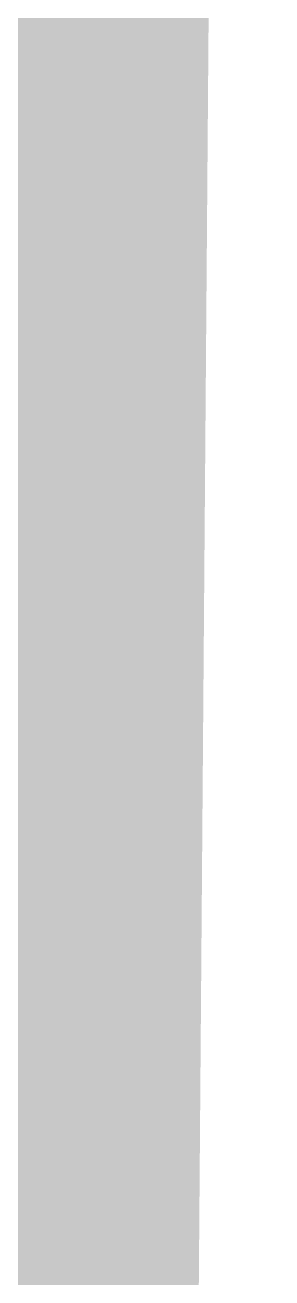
# Model space of a CAD drawing. Header units: metres. Extents: x 326467 to 340077, y 1811030 to 1824953.
# Drawn here: x 329124.089 to 329124.702, y 1812528.651 to 1812531.772 of the extents above; entities that cross this region are included whole.
import ezdxf

# ---------------------------------------------------------------- set-up
doc = ezdxf.new("R2010")
doc.units = ezdxf.units.M
doc.header["$MEASUREMENT"] = 0
doc.layers.add('HAZARDS LINE', color=1, linetype='Continuous')
doc.layers.add('MANGROOVE', color=112, linetype='Continuous')

# ---------------------------------------------------------------- blocks, each defined once
blk = doc.blocks.new('16')
at = {"layer": 'MANGROOVE'}
h = blk.add_hatch(dxfattribs=at)
h.set_pattern_fill('GRASS', color=256, scale=0.606428, angle=-0.4421)
h.set_pattern_definition([(89.55787, (320150.772, 1810233.299), (-10.807394, 10.975486), [2.888115, -18.895414]), (44.55787, (320150.772, 1810233.299), (-10.807394, 10.975486), [2.888115, -12.515166]), (134.55787, (320150.772, 1810233.299), (-10.975486, -10.807394), [2.888115, -12.515166])])
h.paths.add_polyline_path([(329495.3185, 1812826.4453), (329509.2523, 1812862.8493), (329546.7995, 1812893.7224), (329583.672, 1812941.1634), (329604.7673, 1813003.1012), (329619.4276, 1813062.8097), (329615.6965, 1813084.3146), (329601.8899, 1813099.1679), (329589.2356, 1813119.0206), (329582.7063, 1813138.826), (329570.5705, 1813150.8606), (329568.4413, 1813148.7637), (329539.9883, 1813128.7667), (329527.7986, 1813120.7741), (329515.5465, 1813104.6954), (329503.232, 1813080.5306), (329490.824, 1813044.2365), (329474.3734, 1813007.9736), (329445.7333, 1812963.7182), (329380.3367, 1812871.2266), (329306.8242, 1812774.7543), (329245.6573, 1812706.49), (329237.51, 1812698.4662), (329208.9946, 1812670.383), (329184.584, 1812650.3548), (329152.1198, 1812634.4321), (329127.8028, 1812626.5331), (329091.3585, 1812618.7277), (329050.903, 1812614.9966), (329032.712, 1812615.1369), (329024.4683, 1812604.3293), (329021.5618, 1812588.492), (329023.8914, 1812565.6583), (329029.3437, 1812550.5913), (329037.6272, 1812541.6237), (329059.5313, 1812529.7686), (329124.5055, 1812528.7032), (329209.3607, 1812556.4288), (329287.7915, 1812607.677), (329330.9885, 1812649.0797), (329374.0158, 1812698.1347), (329389.986, 1812711.0888), (329403.6818, 1812717.939), (329441.8047, 1812747.0033)])
at = {"layer": 'HAZARDS LINE', "lineweight": 18, "const_width": 3.0321}
blk.add_lwpolyline([(329090.6409, 1812525.737), (329094.6833, 1812525.7058), (329098.7258, 1812525.6747), (329102.7994, 1812529.6865), (329106.8419, 1812529.6553), (329110.8843, 1812529.6241), (329114.9267, 1812529.5929), (329118.9692, 1812529.5618), (329123.0116, 1812529.5306), (329123.0428, 1812533.5736), (329127.0852, 1812533.5424), (329131.1588, 1812537.5543), (329135.2324, 1812541.5662), (329139.2749, 1812541.535), (329143.3485, 1812545.5469), (329151.4334, 1812545.4845), (329155.4758, 1812545.4533), (329159.5183, 1812545.4221), (329163.5607, 1812545.3909), (329167.6032, 1812545.3597), (329171.6456, 1812545.3285), (329175.688, 1812545.2973), (329179.7304, 1812545.2661)], dxfattribs=at)

msp = doc.modelspace()

# ---------------------------------------------------------------- block references
msp.add_blockref('16', (0, 0))

doc.saveas('drawing.dxf')
